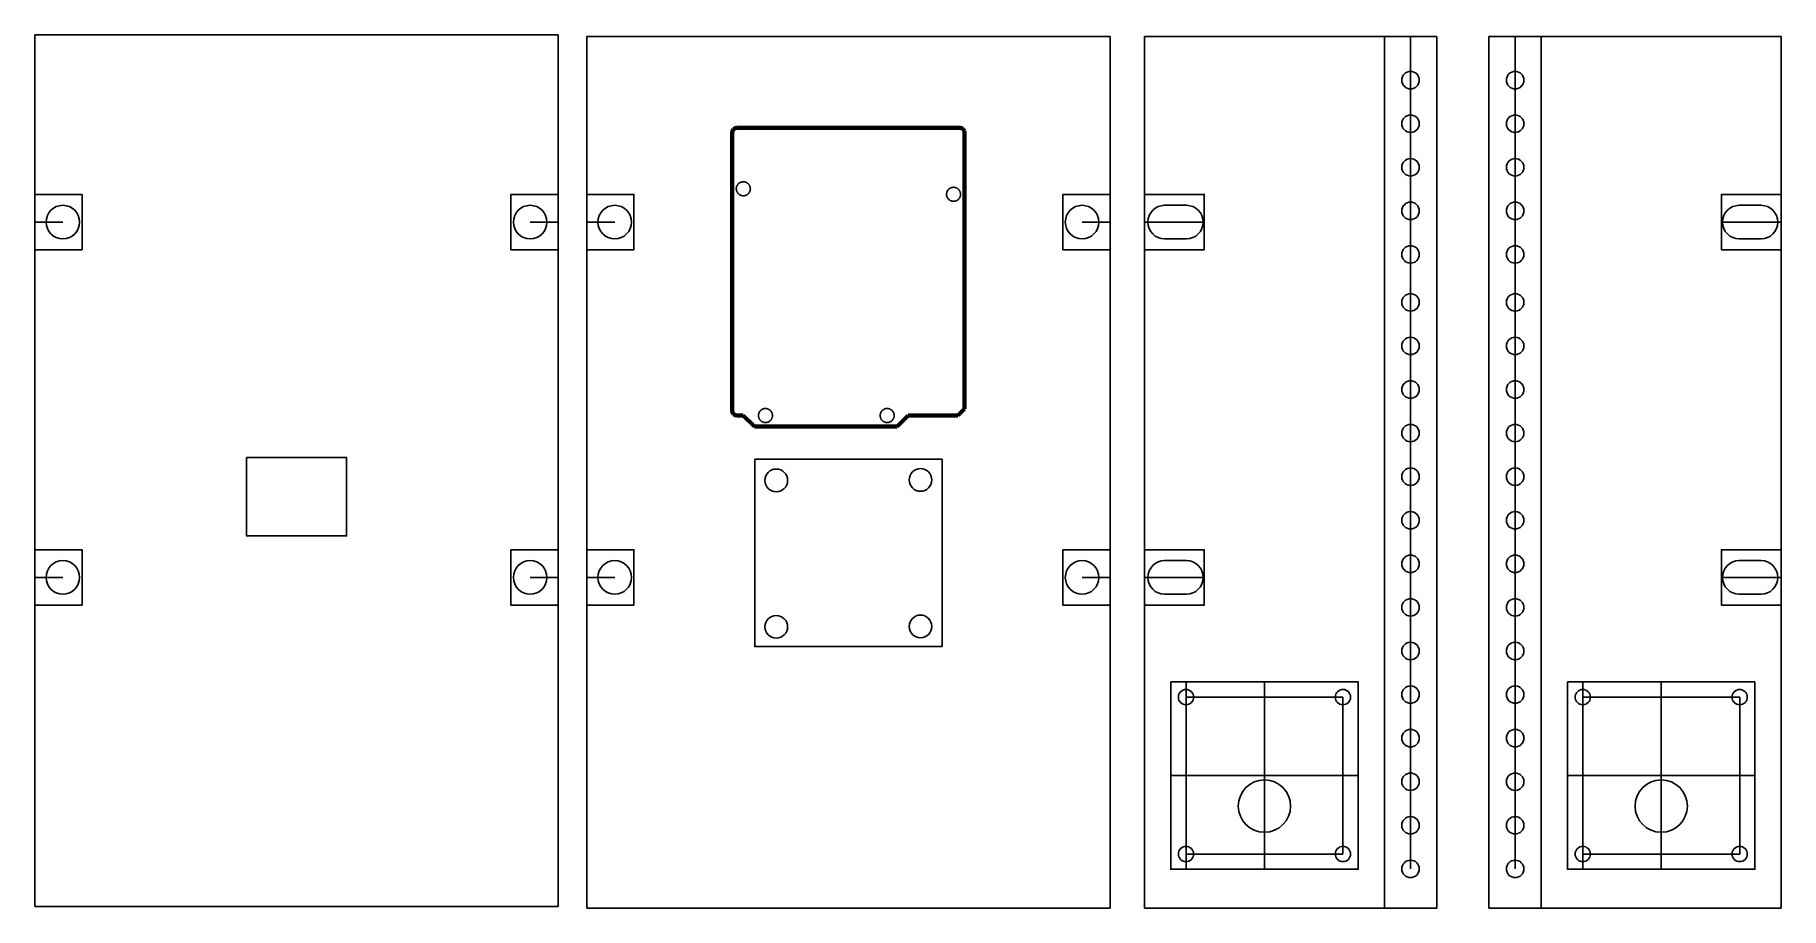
# Model space of a CAD drawing. Header units: millimetres. Extents: x -127 to 274, y 0 to 200.
import ezdxf

# ---------------------------------------------------------------- set-up
doc = ezdxf.new("R2010")
doc.units = ezdxf.units.MM
doc.layers.add('Incisione', color=5, linetype='Continuous', true_color=0x1710ff)
doc.layers.add('Taglio', color=22, linetype='Continuous', true_color=0xc0240f)

msp = doc.modelspace()

# ---------------------------------------------------------------- linework, layer by layer
for p, q in [((194.93, 200), (182.93, 200)), ((194.93, 0), (194.93, 200)), ((206.93, 0), (206.93, 200)), ((206.93, 200), (218.93, 200)), ((132.53, 161.27), (137.53, 161.27)), ((269.33, 161.27), (264.33, 161.27)), ((132.53, 153.57), (137.53, 153.57)), ((269.33, 153.57), (264.33, 153.57)), ((-77.35, 103.41), (-55.85, 103.41)), ((132.53, 79.73), (137.53, 79.73)), ((269.33, 79.73), (264.33, 79.73)), ((132.53, 72.03), (137.53, 72.03)), ((269.33, 72.03), (264.33, 72.03)), ((-89.6, 0.38), (-126.6, 0.38)), ((-6.6, 0.38), (-43.6, 0.38)), ((37, 0), (0, 0)), ((120, 0), (83, 0)), ((182.93, 0), (194.93, 0)), ((218.93, 0), (206.93, 0))]:
    msp.add_line(p, q)
at = {"color": 40, "true_color": 0xf8d731}
for p, q in [((182.93, 200), (188.93, 200)), ((188.93, 200), (188.93, 190)), ((212.93, 200), (212.93, 190)), ((218.93, 200), (212.93, 200)), ((188.93, 190), (188.93, 180)), ((212.93, 190), (212.93, 180)), ((188.93, 180), (188.93, 170)), ((212.93, 180), (212.93, 170)), ((188.93, 170), (188.93, 160)), ((212.93, 170), (212.93, 160)), ((127.93, 163.77), (127.93, 157.42)), ((273.93, 163.77), (273.93, 157.42)), ((-126.6, 151.07), (-126.6, 157.42)), ((-126.6, 157.42), (-120.2, 157.42)), ((-6.6, 157.42), (-13, 157.42)), ((-6.6, 151.07), (-6.6, 157.42)), ((0, 151.07), (0, 157.42)), ((0, 157.42), (6.4, 157.42)), ((120, 157.42), (113.6, 157.42)), ((120, 151.07), (120, 157.42)), ((127.93, 157.42), (132.53, 157.42)), ((132.53, 157.42), (137.53, 157.42)), ((137.53, 157.42), (141.63, 157.42)), ((188.93, 160), (188.93, 150)), ((212.93, 160), (212.93, 150)), ((264.33, 157.42), (260.23, 157.42)), ((269.33, 157.42), (264.33, 157.42)), ((273.93, 157.42), (269.33, 157.42)), ((188.93, 150), (188.93, 140)), ((212.93, 150), (212.93, 140)), ((188.93, 140), (188.93, 139)), ((188.93, 139), (188.93, 129)), ((212.93, 140), (212.93, 139)), ((212.93, 139), (212.93, 129)), ((188.93, 129), (188.93, 119)), ((212.93, 129), (212.93, 119)), ((188.93, 119), (188.93, 109)), ((212.93, 119), (212.93, 109)), ((188.93, 109), (188.93, 99)), ((212.93, 109), (212.93, 99)), ((188.93, 99), (188.93, 89)), ((212.93, 99), (212.93, 89)), ((188.93, 89), (188.93, 79)), ((212.93, 89), (212.93, 79)), ((127.93, 82.23), (127.93, 75.88)), ((273.93, 82.23), (273.93, 75.88)), ((188.93, 79), (188.93, 69)), ((212.93, 79), (212.93, 69)), ((-126.6, 69.53), (-126.6, 75.88)), ((-126.6, 75.88), (-120.2, 75.88)), ((-6.6, 75.88), (-13, 75.88)), ((-6.6, 69.53), (-6.6, 75.88)), ((0, 69.53), (0, 75.88)), ((0, 75.88), (6.4, 75.88)), ((120, 75.88), (113.6, 75.88)), ((120, 69.53), (120, 75.88)), ((127.93, 75.88), (132.53, 75.88)), ((132.53, 75.88), (137.53, 75.88)), ((137.53, 75.88), (141.63, 75.88)), ((264.33, 75.88), (260.23, 75.88)), ((269.33, 75.88), (264.33, 75.88)), ((273.93, 75.88), (269.33, 75.88)), ((188.93, 69), (188.93, 59)), ((212.93, 69), (212.93, 59)), ((188.93, 59), (188.93, 49)), ((212.93, 59), (212.93, 49)), ((133.93, 51.91), (137.43, 51.91)), ((133.93, 51.91), (133.93, 30.41)), ((137.43, 51.91), (173.43, 51.91)), ((137.43, 51.91), (137.43, 48.41)), ((137.43, 48.41), (137.43, 12.41)), ((173.43, 48.41), (137.43, 48.41)), ((155.43, 8.91), (155.43, 51.91)), ((173.43, 12.41), (173.43, 48.41)), ((188.93, 49), (188.93, 39)), ((212.93, 49), (212.93, 39)), ((224.93, 51.91), (228.43, 51.91)), ((224.93, 51.91), (224.93, 30.41)), ((228.43, 51.91), (264.43, 51.91)), ((228.43, 51.91), (228.43, 48.41)), ((228.43, 48.41), (228.43, 12.41)), ((264.43, 48.41), (228.43, 48.41)), ((246.43, 8.91), (246.43, 51.91)), ((264.43, 12.41), (264.43, 48.41)), ((188.93, 39), (188.93, 29)), ((212.93, 39), (212.93, 29)), ((133.93, 30.41), (176.93, 30.41)), ((155.43, 30.41), (155.43, 23.41)), ((188.93, 29), (188.93, 19)), ((212.93, 29), (212.93, 19)), ((224.93, 30.41), (267.93, 30.41)), ((246.43, 30.41), (246.43, 23.41)), ((188.93, 19), (188.93, 9)), ((212.93, 19), (212.93, 9)), ((137.43, 12.41), (137.43, 8.91)), ((137.43, 12.41), (173.43, 12.41)), ((228.43, 12.41), (228.43, 8.91)), ((228.43, 12.41), (264.43, 12.41)), ((133.93, 8.91), (155.43, 8.91)), ((224.93, 8.91), (246.43, 8.91)), ((127.93, 0), (155.43, 0)), ((273.93, 0), (246.43, 0))]:
    msp.add_line(p, q, dxfattribs=at)
at = {"color": 6}
for p, q in [((182.93, 200), (182.93, 0)), ((218.93, 200), (218.93, 0))]:
    msp.add_line(p, q, dxfattribs=at)
for points in [[(-126.6, 200.38), (-6.6, 200.38), (-6.6, 0.38), (-126.6, 0.38)], [(0, 200), (120, 200), (120, 0), (0, 0)], [(-78.1, 103.41), (-55.1, 103.41), (-55.1, 85.41), (-78.1, 85.41)]]:
    msp.add_lwpolyline(points, close=True)
for points in [[(182.93, 0), (127.93, 0), (127.93, 200), (182.93, 200)], [(218.93, 0), (273.93, 0), (273.93, 200), (218.93, 200)]]:
    msp.add_lwpolyline(points)
at = {"color": 40, "true_color": 0xf8d731}
for points in [[(-126.6, 151.07), (-115.8, 151.07), (-115.8, 163.77), (-126.6, 163.77)], [(-6.6, 151.07), (-17.4, 151.07), (-17.4, 163.77), (-6.6, 163.77)], [(0, 151.07), (10.8, 151.07), (10.8, 163.77), (0, 163.77)], [(120, 151.07), (109.2, 151.07), (109.2, 163.77), (120, 163.77)], [(127.93, 163.77), (141.63, 163.77), (141.63, 151.07), (127.93, 151.07)], [(273.93, 163.77), (260.23, 163.77), (260.23, 151.07), (273.93, 151.07)], [(-126.6, 69.53), (-115.8, 69.53), (-115.8, 82.23), (-126.6, 82.23)], [(-6.6, 69.53), (-17.4, 69.53), (-17.4, 82.23), (-6.6, 82.23)], [(0, 69.53), (10.8, 69.53), (10.8, 82.23), (0, 82.23)], [(120, 69.53), (109.2, 69.53), (109.2, 82.23), (120, 82.23)], [(127.93, 82.23), (141.63, 82.23), (141.63, 69.53), (127.93, 69.53)], [(273.93, 82.23), (260.23, 82.23), (260.23, 69.53), (273.93, 69.53)]]:
    msp.add_lwpolyline(points, close=True, dxfattribs=at)
at = {"color": 6}
for points in [[(38.5, 103.03), (81.5, 103.03), (81.5, 60.03), (38.5, 60.03)], [(133.93, 51.91), (176.93, 51.91), (176.93, 8.91), (133.93, 8.91)], [(224.93, 51.91), (267.93, 51.91), (267.93, 8.91), (224.93, 8.91)]]:
    msp.add_lwpolyline(points, close=True, dxfattribs=at)
for centre, radius in [((188.93, 190), 2), ((212.93, 190), 2), ((188.93, 180), 2), ((212.93, 180), 2), ((188.93, 170), 2), ((212.93, 170), 2), ((-120.2, 157.42), 3.85), ((-13, 157.42), 3.85), ((6.4, 157.42), 3.85), ((113.6, 157.42), 3.85), ((188.93, 160), 2), ((212.93, 160), 2), ((188.93, 150), 2), ((212.93, 150), 2), ((188.93, 139), 2), ((212.93, 139), 2), ((188.93, 129), 2), ((212.93, 129), 2), ((188.93, 119), 2), ((212.93, 119), 2), ((188.93, 109), 2), ((212.93, 109), 2), ((43.45, 98.15), 2.6), ((76.54, 98.25), 2.6), ((188.93, 99), 2), ((212.93, 99), 2), ((188.93, 89), 2), ((212.93, 89), 2), ((188.93, 79), 2), ((212.93, 79), 2), ((-120.2, 75.88), 3.85), ((-13, 75.88), 3.85), ((6.4, 75.88), 3.85), ((113.6, 75.88), 3.85), ((188.93, 69), 2), ((212.93, 69), 2), ((43.45, 64.54), 2.6), ((76.54, 64.64), 2.6), ((188.93, 59), 2), ((212.93, 59), 2), ((137.43, 48.41), 1.75), ((173.43, 48.41), 1.75), ((188.93, 49), 2), ((212.93, 49), 2), ((228.43, 48.41), 1.75), ((264.43, 48.41), 1.75), ((188.93, 39), 2), ((212.93, 39), 2), ((155.43, 23.41), 6), ((188.93, 29), 2), ((212.93, 29), 2), ((246.43, 23.41), 6), ((188.93, 19), 2), ((212.93, 19), 2), ((137.43, 12.41), 1.75), ((173.43, 12.41), 1.75), ((228.43, 12.41), 1.75), ((264.43, 12.41), 1.75), ((188.93, 9), 2), ((212.93, 9), 2)]:
    msp.add_circle(centre, radius)
for centre, start, end in [((132.53, 157.42), 90, 270), ((137.53, 157.42), 270, 90), ((264.33, 157.42), 90, 270), ((269.33, 157.42), 270, 90), ((132.53, 75.88), 90, 270), ((137.53, 75.88), 270, 90), ((264.33, 75.88), 90, 270), ((269.33, 75.88), 270, 90)]:
    msp.add_arc(centre, 3.85, start, end)
at = {"layer": 'Incisione', "color": 6, "lineweight": 211}
for points in [[(33.35, 178.04), (33.39, 178.29)], [(33.35, 114.03), (33.35, 178.04)], [(33.39, 178.29), (33.48, 178.52)], [(33.48, 178.52), (33.65, 178.74)], [(33.65, 178.74), (33.86, 178.9)], [(33.86, 178.9), (34.09, 178.99)], [(34.09, 178.99), (34.34, 179.03)], [(34.34, 179.03), (85.63, 179.03)], [(85.63, 179.03), (85.91, 178.99)], [(85.91, 178.99), (86.14, 178.9)], [(86.14, 178.9), (86.35, 178.74)], [(86.35, 178.74), (86.5, 178.52)], [(86.5, 178.52), (86.61, 178.29)], [(86.61, 178.29), (86.65, 178.04)], [(86.65, 178.04), (86.65, 114.56)], [(33.39, 113.78), (33.35, 114.03)], [(33.48, 113.54), (33.39, 113.78)], [(33.65, 113.33), (33.48, 113.54)], [(33.86, 113.16), (33.65, 113.33)], [(34.09, 113.08), (33.86, 113.16)], [(34.34, 113.04), (34.09, 113.08)], [(35.89, 113.04), (34.34, 113.04)], [(38.43, 110.5), (35.89, 113.04)], [(73.7, 113.04), (71.16, 110.5)], [(85.13, 113.04), (73.7, 113.04)], [(86.65, 114.56), (85.13, 113.04)], [(71.16, 110.5), (38.43, 110.5)]]:
    msp.add_lwpolyline(points, dxfattribs=at)
at = {"layer": 'Taglio', "color": 7, "true_color": 0xffffff}
for points in [[(35.89, 163.46), (35.94, 163.46), (36, 163.46), (36.06, 163.47), (36.11, 163.47), (36.17, 163.48), (36.22, 163.49), (36.28, 163.51), (36.33, 163.52), (36.38, 163.54), (36.44, 163.55), (36.49, 163.57), (36.54, 163.6), (36.59, 163.62), (36.64, 163.64), (36.69, 163.67), (36.74, 163.7), (36.78, 163.73), (36.83, 163.76), (36.87, 163.79), (36.92, 163.83), (36.96, 163.87), (37, 163.9), (37.04, 163.94), (37.08, 163.98), (37.11, 164.02), (37.15, 164.07), (37.18, 164.11), (37.22, 164.16), (37.25, 164.2), (37.28, 164.25), (37.3, 164.3), (37.33, 164.35), (37.35, 164.4), (37.37, 164.45), (37.4, 164.5), (37.41, 164.56), (37.43, 164.61), (37.45, 164.66), (37.46, 164.72), (37.47, 164.77), (37.48, 164.83), (37.49, 164.88), (37.49, 164.94), (37.5, 164.99), (37.5, 165.05), (37.5, 165.1), (37.49, 165.16), (37.49, 165.21), (37.48, 165.27), (37.48, 165.33), (37.47, 165.38), (37.45, 165.43), (37.44, 165.49), (37.43, 165.54), (37.41, 165.6), (37.39, 165.65), (37.37, 165.7), (37.34, 165.75), (37.32, 165.8), (37.29, 165.85), (37.27, 165.9), (37.24, 165.94), (37.21, 165.99), (37.17, 166.04), (37.14, 166.08), (37.1, 166.12), (37.06, 166.16), (37.03, 166.2), (36.99, 166.24), (36.94, 166.28), (36.9, 166.32), (36.86, 166.35), (36.81, 166.38), (36.77, 166.41), (36.72, 166.44), (36.67, 166.47), (36.62, 166.5), (36.57, 166.52), (36.52, 166.54), (36.47, 166.57), (36.42, 166.59), (36.36, 166.6), (36.31, 166.62), (36.26, 166.63), (36.2, 166.64), (36.15, 166.65), (36.09, 166.66), (36.04, 166.67), (35.98, 166.67), (35.93, 166.67), (35.87, 166.67), (35.81, 166.67), (35.76, 166.67), (35.7, 166.66), (35.65, 166.66), (35.59, 166.65), (35.54, 166.64), (35.48, 166.62), (35.43, 166.61), (35.38, 166.59), (35.33, 166.57), (35.27, 166.55), (35.22, 166.53), (35.17, 166.51), (35.12, 166.48), (35.07, 166.45), (35.03, 166.42), (34.98, 166.39), (34.93, 166.36), (34.89, 166.33), (34.85, 166.29), (34.81, 166.25), (34.77, 166.22), (34.73, 166.18), (34.69, 166.14), (34.65, 166.09), (34.62, 166.05), (34.58, 166.01), (34.55, 165.96), (34.52, 165.91), (34.49, 165.87), (34.47, 165.82), (34.44, 165.77), (34.42, 165.72), (34.4, 165.66), (34.38, 165.61), (34.36, 165.56), (34.34, 165.51), (34.33, 165.45), (34.32, 165.4), (34.31, 165.34), (34.3, 165.29), (34.29, 165.23), (34.28, 165.18), (34.28, 165.12), (34.28, 165.07)], [(34.28, 165.07), (34.28, 165.01), (34.28, 164.95), (34.29, 164.9), (34.3, 164.84), (34.31, 164.79), (34.32, 164.73), (34.33, 164.68), (34.34, 164.62), (34.36, 164.57), (34.38, 164.52), (34.4, 164.46), (34.42, 164.41), (34.44, 164.36), (34.47, 164.31), (34.5, 164.26), (34.53, 164.21), (34.56, 164.17), (34.59, 164.12), (34.62, 164.08), (34.66, 164.03), (34.69, 163.99), (34.73, 163.95), (34.77, 163.91), (34.81, 163.87), (34.86, 163.83), (34.9, 163.8), (34.94, 163.77), (34.99, 163.73), (35.04, 163.7), (35.09, 163.67), (35.13, 163.65), (35.18, 163.62), (35.24, 163.6), (35.29, 163.58), (35.34, 163.56), (35.39, 163.54), (35.45, 163.52), (35.5, 163.51), (35.55, 163.49), (35.61, 163.48), (35.67, 163.47), (35.72, 163.47), (35.78, 163.46), (35.83, 163.46), (35.89, 163.46)], [(82.5, 163.8), (82.5, 163.74), (82.51, 163.68), (82.51, 163.63), (82.52, 163.57), (82.53, 163.52), (82.54, 163.46), (82.55, 163.41), (82.57, 163.35), (82.58, 163.3), (82.6, 163.25), (82.62, 163.19), (82.64, 163.14), (82.67, 163.09), (82.69, 163.04), (82.72, 162.99), (82.75, 162.94), (82.78, 162.9), (82.81, 162.85), (82.84, 162.81), (82.88, 162.76), (82.92, 162.72), (82.95, 162.68), (82.99, 162.64), (83.03, 162.6), (83.08, 162.57), (83.12, 162.53), (83.17, 162.5), (83.21, 162.46), (83.26, 162.43), (83.31, 162.4), (83.36, 162.38), (83.41, 162.35), (83.46, 162.33), (83.51, 162.31), (83.56, 162.29), (83.61, 162.27), (83.67, 162.25), (83.72, 162.24), (83.78, 162.22), (83.83, 162.21), (83.89, 162.2), (83.94, 162.2), (84, 162.19), (84.05, 162.19), (84.11, 162.19), (84.17, 162.19), (84.22, 162.19), (84.28, 162.2), (84.33, 162.2), (84.39, 162.21), (84.44, 162.22), (84.5, 162.24), (84.55, 162.25), (84.6, 162.27), (84.66, 162.28), (84.71, 162.3), (84.76, 162.33), (84.81, 162.35), (84.86, 162.37), (84.91, 162.4), (84.96, 162.43), (85, 162.46), (85.05, 162.49), (85.09, 162.52), (85.14, 162.56), (85.18, 162.6), (85.22, 162.63), (85.26, 162.67), (85.3, 162.71), (85.34, 162.76), (85.37, 162.8), (85.41, 162.84), (85.44, 162.89), (85.47, 162.93), (85.5, 162.98), (85.52, 163.03), (85.55, 163.08), (85.57, 163.13), (85.6, 163.18), (85.62, 163.23), (85.64, 163.29), (85.65, 163.34), (85.67, 163.39), (85.68, 163.45), (85.69, 163.5), (85.7, 163.56), (85.71, 163.61), (85.71, 163.67), (85.72, 163.72), (85.72, 163.78), (85.72, 163.83), (85.72, 163.89), (85.71, 163.95), (85.71, 164), (85.7, 164.06), (85.69, 164.11), (85.68, 164.17), (85.66, 164.22), (85.65, 164.27), (85.63, 164.33), (85.61, 164.38), (85.59, 164.43), (85.57, 164.48), (85.54, 164.53), (85.52, 164.58), (85.49, 164.63), (85.46, 164.67), (85.43, 164.72), (85.39, 164.77), (85.36, 164.81), (85.32, 164.85), (85.29, 164.89), (85.25, 164.93), (85.21, 164.97), (85.17, 165.01), (85.12, 165.05), (85.08, 165.08), (85.03, 165.11), (84.99, 165.14), (84.94, 165.17), (84.89, 165.2), (84.84, 165.23), (84.79, 165.25), (84.74, 165.28), (84.69, 165.3), (84.64, 165.32), (84.59, 165.33), (84.53, 165.35), (84.48, 165.36), (84.42, 165.37), (84.37, 165.38), (84.31, 165.39), (84.26, 165.4), (84.2, 165.4), (84.15, 165.4), (84.09, 165.4), (84.04, 165.4), (83.98, 165.4), (83.93, 165.39), (83.87, 165.39), (83.82, 165.38), (83.76, 165.37), (83.71, 165.35), (83.65, 165.34), (83.6, 165.32), (83.55, 165.3), (83.5, 165.28), (83.44, 165.26), (83.39, 165.24), (83.34, 165.21), (83.3, 165.18), (83.25, 165.15), (83.2, 165.12), (83.16, 165.09), (83.11, 165.06), (83.07, 165.02), (83.03, 164.99), (82.99, 164.95), (82.95, 164.91), (82.91, 164.87), (82.87, 164.82), (82.84, 164.78), (82.81, 164.74), (82.77, 164.69), (82.74, 164.64), (82.72, 164.6), (82.69, 164.55), (82.66, 164.5), (82.64, 164.45), (82.62, 164.4), (82.6, 164.34), (82.58, 164.29), (82.56, 164.24), (82.55, 164.18), (82.54, 164.13), (82.53, 164.07), (82.52, 164.02), (82.51, 163.96), (82.51, 163.91), (82.5, 163.85), (82.5, 163.8)], [(40.97, 111.43), (41.02, 111.43), (41.08, 111.43), (41.13, 111.44), (41.19, 111.44), (41.24, 111.45), (41.3, 111.46), (41.35, 111.47), (41.41, 111.49), (41.46, 111.51), (41.51, 111.52), (41.57, 111.54), (41.62, 111.56), (41.67, 111.59), (41.72, 111.61), (41.77, 111.64), (41.81, 111.67), (41.86, 111.7), (41.91, 111.73), (41.95, 111.76), (41.99, 111.8), (42.04, 111.84), (42.08, 111.87), (42.12, 111.91), (42.16, 111.95), (42.19, 111.99), (42.23, 112.04), (42.26, 112.08), (42.29, 112.13), (42.32, 112.17), (42.35, 112.22), (42.38, 112.27), (42.41, 112.32), (42.43, 112.37), (42.45, 112.42), (42.47, 112.47), (42.49, 112.52), (42.51, 112.58), (42.52, 112.63), (42.54, 112.69), (42.55, 112.74), (42.56, 112.8), (42.56, 112.85), (42.57, 112.91), (42.57, 112.96), (42.58, 113.02), (42.57, 113.07), (42.57, 113.13), (42.57, 113.18), (42.56, 113.24), (42.55, 113.29), (42.54, 113.35), (42.53, 113.4), (42.52, 113.46), (42.5, 113.51), (42.49, 113.56), (42.47, 113.62), (42.45, 113.67), (42.42, 113.72), (42.4, 113.77), (42.37, 113.82), (42.34, 113.87), (42.31, 113.91), (42.28, 113.96), (42.25, 114.01), (42.22, 114.05), (42.18, 114.09), (42.14, 114.13), (42.1, 114.17), (42.06, 114.21), (42.02, 114.25), (41.98, 114.28), (41.94, 114.32), (41.89, 114.35), (41.85, 114.38), (41.8, 114.41), (41.75, 114.44), (41.7, 114.47), (41.65, 114.49), (41.6, 114.51), (41.55, 114.54), (41.5, 114.55), (41.44, 114.57), (41.39, 114.59), (41.34, 114.6), (41.28, 114.61), (41.23, 114.62), (41.17, 114.63), (41.12, 114.64), (41.06, 114.64), (41, 114.64), (40.95, 114.64), (40.89, 114.64), (40.84, 114.64), (40.78, 114.63), (40.73, 114.63), (40.67, 114.62), (40.62, 114.61), (40.56, 114.59), (40.51, 114.58), (40.46, 114.56), (40.4, 114.54), (40.35, 114.52), (40.3, 114.5), (40.25, 114.48), (40.2, 114.45), (40.15, 114.42), (40.11, 114.39), (40.06, 114.36), (40.01, 114.33), (39.97, 114.3), (39.93, 114.26), (39.88, 114.22), (39.84, 114.19), (39.8, 114.15), (39.77, 114.11), (39.73, 114.06), (39.7, 114.02), (39.66, 113.98), (39.63, 113.93), (39.6, 113.88), (39.57, 113.83), (39.54, 113.79), (39.52, 113.74), (39.5, 113.69), (39.47, 113.63), (39.45, 113.58), (39.44, 113.53), (39.42, 113.48), (39.41, 113.42), (39.39, 113.37), (39.38, 113.31), (39.37, 113.26), (39.37, 113.2), (39.36, 113.15), (39.36, 113.09), (39.36, 113.04)], [(39.36, 113.04), (39.36, 112.98), (39.36, 112.92), (39.37, 112.87), (39.37, 112.81), (39.38, 112.76), (39.39, 112.7), (39.41, 112.65), (39.42, 112.59), (39.44, 112.54), (39.46, 112.49), (39.48, 112.43), (39.5, 112.38), (39.52, 112.33), (39.55, 112.28), (39.57, 112.23), (39.6, 112.18), (39.63, 112.14), (39.67, 112.09), (39.7, 112.05), (39.74, 112), (39.77, 111.96), (39.81, 111.92), (39.85, 111.88), (39.89, 111.84), (39.93, 111.8), (39.98, 111.77), (40.02, 111.74), (40.07, 111.7), (40.12, 111.67), (40.16, 111.64), (40.21, 111.62), (40.26, 111.59), (40.31, 111.57), (40.36, 111.55), (40.42, 111.52), (40.47, 111.51), (40.52, 111.49), (40.58, 111.48), (40.63, 111.46), (40.69, 111.45), (40.74, 111.44), (40.8, 111.44), (40.86, 111.43), (40.91, 111.43), (40.97, 111.43)], [(68.88, 111.43), (68.93, 111.43), (68.99, 111.43), (69.04, 111.44), (69.1, 111.44), (69.15, 111.45), (69.21, 111.46), (69.26, 111.47), (69.32, 111.49), (69.37, 111.51), (69.42, 111.52), (69.47, 111.54), (69.53, 111.56), (69.58, 111.59), (69.63, 111.61), (69.67, 111.64), (69.72, 111.67), (69.77, 111.7), (69.82, 111.73), (69.86, 111.76), (69.9, 111.8), (69.95, 111.84), (69.99, 111.87), (70.03, 111.91), (70.06, 111.95), (70.1, 111.99), (70.14, 112.04), (70.17, 112.08), (70.2, 112.13), (70.23, 112.17), (70.26, 112.22), (70.29, 112.27), (70.32, 112.32), (70.34, 112.37), (70.36, 112.42), (70.38, 112.47), (70.4, 112.52), (70.42, 112.58), (70.43, 112.63), (70.45, 112.69), (70.46, 112.74), (70.47, 112.8), (70.47, 112.85), (70.48, 112.91), (70.48, 112.96), (70.48, 113.02), (70.48, 113.07), (70.48, 113.13), (70.48, 113.18), (70.47, 113.24), (70.46, 113.29), (70.45, 113.35), (70.44, 113.4), (70.43, 113.46), (70.41, 113.51), (70.4, 113.56), (70.38, 113.62), (70.35, 113.67), (70.33, 113.72), (70.31, 113.77), (70.28, 113.82), (70.25, 113.87), (70.22, 113.91), (70.19, 113.96), (70.16, 114.01), (70.13, 114.05), (70.09, 114.09), (70.05, 114.13), (70.01, 114.17), (69.97, 114.21), (69.93, 114.25), (69.89, 114.28), (69.85, 114.32), (69.8, 114.35), (69.75, 114.38), (69.71, 114.41), (69.66, 114.44), (69.61, 114.47), (69.56, 114.49), (69.51, 114.51), (69.46, 114.54), (69.4, 114.55), (69.35, 114.57), (69.3, 114.59), (69.24, 114.6), (69.19, 114.61), (69.14, 114.62), (69.08, 114.63), (69.02, 114.64), (68.97, 114.64), (68.91, 114.64), (68.86, 114.64), (68.8, 114.64), (68.75, 114.64), (68.69, 114.63), (68.64, 114.63), (68.58, 114.62), (68.53, 114.61), (68.47, 114.59), (68.42, 114.58), (68.37, 114.56), (68.31, 114.54), (68.26, 114.52), (68.21, 114.5), (68.16, 114.48), (68.11, 114.45), (68.06, 114.42), (68.01, 114.39), (67.97, 114.36), (67.92, 114.33), (67.88, 114.3), (67.83, 114.26), (67.79, 114.22), (67.75, 114.19), (67.71, 114.15), (67.68, 114.11), (67.64, 114.06), (67.6, 114.02), (67.57, 113.98), (67.54, 113.93), (67.51, 113.88), (67.48, 113.83), (67.45, 113.79), (67.43, 113.74), (67.41, 113.69), (67.38, 113.63), (67.36, 113.58), (67.35, 113.53), (67.33, 113.48), (67.32, 113.42), (67.3, 113.37), (67.29, 113.31), (67.28, 113.26), (67.28, 113.2), (67.27, 113.15), (67.27, 113.09), (67.27, 113.04)], [(67.27, 113.04), (67.27, 112.98), (67.27, 112.92), (67.28, 112.87), (67.28, 112.81), (67.29, 112.76), (67.3, 112.7), (67.32, 112.65), (67.33, 112.59), (67.35, 112.54), (67.37, 112.49), (67.39, 112.43), (67.41, 112.38), (67.43, 112.33), (67.46, 112.28), (67.48, 112.23), (67.51, 112.18), (67.54, 112.14), (67.58, 112.09), (67.61, 112.05), (67.64, 112), (67.68, 111.96), (67.72, 111.92), (67.76, 111.88), (67.8, 111.84), (67.84, 111.8), (67.89, 111.77), (67.93, 111.74), (67.98, 111.7), (68.02, 111.67), (68.07, 111.64), (68.12, 111.62), (68.17, 111.59), (68.22, 111.57), (68.27, 111.55), (68.33, 111.52), (68.38, 111.51), (68.43, 111.49), (68.49, 111.48), (68.54, 111.46), (68.6, 111.45), (68.65, 111.44), (68.71, 111.44), (68.76, 111.43), (68.82, 111.43), (68.88, 111.43)]]:
    msp.add_lwpolyline(points, dxfattribs=at)

doc.saveas('drawing.dxf')
